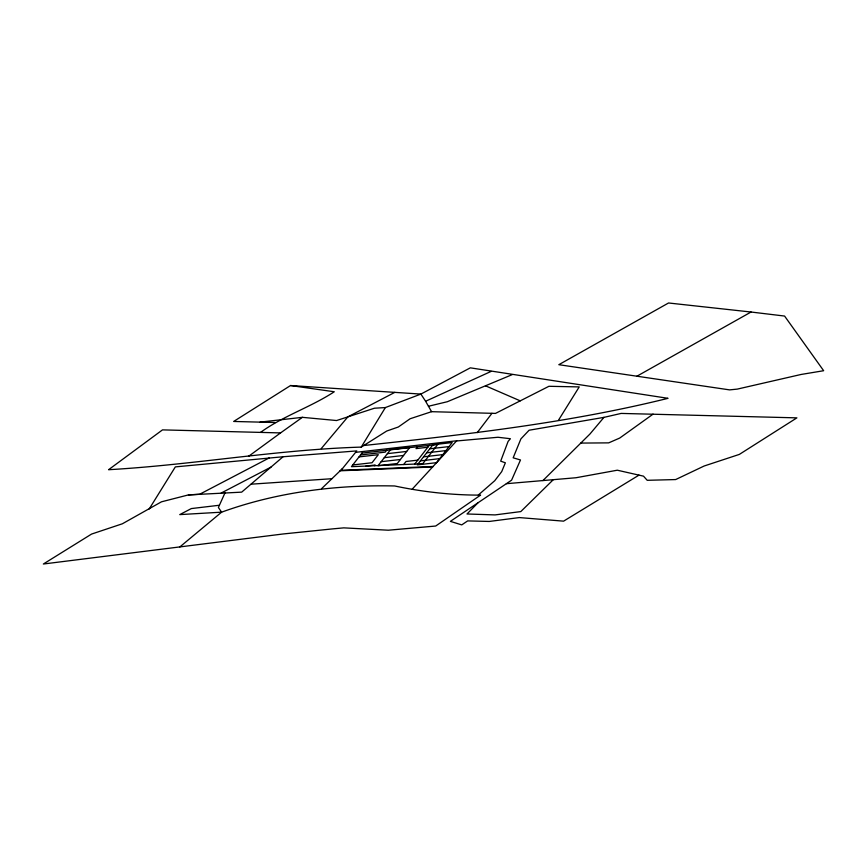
<?xml version="1.0" encoding="UTF-8"?>
<svg xmlns="http://www.w3.org/2000/svg" width="867" height="867" viewBox="0 0 867 867"><rect width="100%" height="100%" fill="white"/><g stroke="black" fill="none" stroke-linecap="round" stroke-linejoin="round"><path stroke-width="1.3" d="M225.008 492.824L218.397 507.488L221.605 512.169C276.887 492.12 336.006 484.686 394.637 485.964C422.955 491.925 451.588 495.165 480.578 495.122L435.689 526.031L388.34 530.214L343.798 527.862L332.213 528.924L283.108 533.974L43.35 564.016L91.566 534.072L122.334 523.798L161.49 501.809L188.453 494.905L241.676 492.142L283.065 456.757L356.76 450.905L341.099 470.272L433.056 466.489M149.178 509.016L175.34 466.89L283.065 456.757M385.371 407.566L374.446 408.216L336.58 420.538L302.399 417.33L280.561 432.915L162.497 429.88L108.581 469.708C193.027 464.929 276.66 449.626 361.236 447.101L385.371 407.566L420.885 394.084L470.326 367.836L668.034 398.321C568.178 423.085 465.807 434.497 363.739 445.519M558.532 420.137L579.221 386.91L548.93 386.292L495.501 413.407L431.582 411.684L410.113 418.75L398.332 426.998L386.704 431.04L361.236 447.101M477.229 432.644L491.957 413.31M374.652 465.72L375.205 465.015L365.917 466.078M386.671 450.266L385.208 452.14L360.52 454.969M403.664 464.528L406.038 461.482L417.796 460.139M417.493 446.733L416.041 448.607L427.81 447.253M414.74 464.073L429.263 445.378M321.245 448.597L347.84 416.886L394.788 392.372M639.001 475.127L563.604 521.154L519.333 517.577L489.291 521.446L467.66 520.904L461.743 524.893L450.374 521.36L506.361 483.699L576.002 477.739L617.315 470.207L643.498 476.156L647.226 480.307L675.664 479.559L704.188 465.991L739.345 454.406L796.892 417.861L621.162 413.418L603.952 417.363L589.896 434.074L542.926 480.567M321.592 488.652L342.498 468.538M412.226 489.151L456.703 440.772L355.578 452.357M553.298 479.679L520.796 511.584L495.046 514.911L467.01 513.979L477.999 502.762M478.313 495.024L494.743 480.708L501.711 471.626L505.363 462.805L500.682 461.146L508.095 441.422L510.414 438.724L497.994 437.261L456.508 440.978M179.827 546.947L221.605 512.169L179.751 514.608L191.336 508.571L219.405 505.244M248.504 456.367L280.561 432.915M653.068 414.133L619.721 438.052L608.688 442.864L580.803 443.08M506.361 483.699L511.584 480.177L520.493 459.976L513.166 457.809L520.894 438.897L529.098 430.227L603.952 417.363M260.523 432.395C283.368 415.857 310.657 407.219 334.272 391.765L290.553 385.533L233.667 421.46L275.251 422.522M636.79 376.278L751.05 312.022L784.581 316.054L823.65 370.718L801.141 374.457L737.286 389.11L729.581 389.879L558.825 364.693L668.544 302.984L751.05 312.022M269.182 457.949L199.627 494.266L188.453 494.905M221.172 493.041L270.992 467.107M290.553 385.533L420.885 394.084L425.599 401.258L491.134 371.39M512.267 374.609L447.329 401.724L428.461 406.255M260.035 422.131L302.399 417.33M359.025 456.898L378.294 454.687L372.041 462.74L352.771 464.94M387.419 453.647L406.688 451.436M429.804 448.781L449.073 446.581M384.287 457.668L403.556 455.457M426.672 452.812L445.941 450.602M381.166 461.688L400.435 459.488M423.551 456.833L442.82 454.622M420.43 460.865L439.688 458.654M251.083 484.187L331.844 478.714M339.972 470.803L432.6 466.988M485.487 385.804L520.243 400.847M425.599 401.258L431.582 411.684M361.983 453.094L351.428 466.674L422.738 463.747L437.759 444.403L361.983 453.094M390.54 449.615L378.034 465.72L397.303 463.509L409.809 447.405L390.54 449.615M432.926 444.76L417.298 464.885L436.567 462.675L452.195 442.549L432.926 444.76"/></g></svg>
